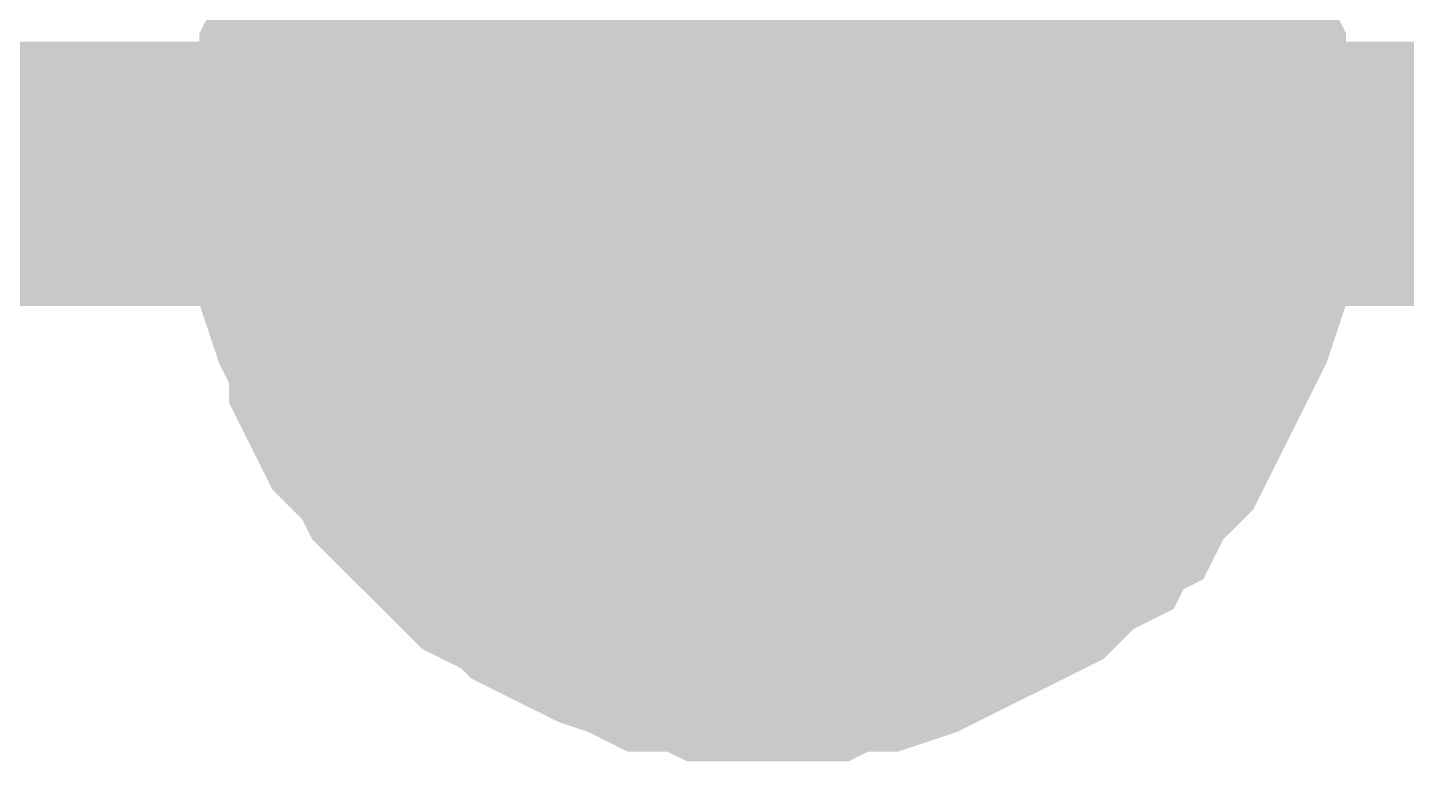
# Model space of a CAD drawing. Header units: inches. Extents: x 0 to 22.3, y 0 to 15.7.
# Drawn here: x 7.967 to 8.0285, y 3.874 to 3.9068 of the extents above; entities that cross this region are included whole.
import ezdxf

# ---------------------------------------------------------------- set-up
doc = ezdxf.new("R2010")
doc.units = ezdxf.units.IN
doc.header["$MEASUREMENT"] = 0
doc.layers.add('Sheet', color=255, linetype='Continuous')

msp = doc.modelspace()

# ---------------------------------------------------------------- linework, layer by layer
at = {"layer": 'Sheet'}
for points in [[(7.229995, 3.900248, 0.0118, 0.0118, 0), (8.000028, 3.900248, 0.0118, 0.0118, 0), (8.000028, 4.000141, 0.0118, 0.0118, 0)], [(9.000363, 4.000141, 0.0118, 0.0118, 0), (9.000363, 3.900248, 0.0118, 0.0118, 0), (8.000028, 3.900248, 0.0118, 0.0118, 0)], [(7.980136, 3.900248, 0.0118, 0.0118, 0), (7.980136, 3.901132, 0.0118, 0.0118, 0), (7.980136, 3.902458, 0.0118, 0.0118, 0), (7.980578, 3.903342, 0.0118, 0.0118, 0), (7.980578, 3.904226, 0.0118, 0.0118, 0), (7.980578, 3.90511, 0.0118, 0.0118, 0), (7.98102, 3.905994, 0.0118, 0.0118, 0), (7.981462, 3.90732, 0.0118, 0.0118, 0), (7.981904, 3.908204, 0.0118, 0.0118, 0), (7.981904, 3.909088, 0.0118, 0.0118, 0), (7.982346, 3.909972, 0.0118, 0.0118, 0), (7.982788, 3.910414, 0.0118, 0.0118, 0), (7.983672, 3.911298, 0.0118, 0.0118, 0), (7.984114, 3.912182, 0.0118, 0.0118, 0), (7.984556, 3.913066, 0.0118, 0.0118, 0)], [(7.980136, 3.900248, 0.0118, 0.0118, 0), (7.980136, 3.901132, 0.0118, 0.0118, 0), (7.980136, 3.902458, 0.0118, 0.0118, 0), (7.980578, 3.903342, 0.0118, 0.0118, 0), (7.980578, 3.904226, 0.0118, 0.0118, 0), (7.980578, 3.90511, 0.0118, 0.0118, 0), (7.98102, 3.905994, 0.0118, 0.0118, 0), (7.981462, 3.90732, 0.0118, 0.0118, 0), (7.981904, 3.908204, 0.0118, 0.0118, 0), (7.981904, 3.909088, 0.0118, 0.0118, 0), (7.982346, 3.909972, 0.0118, 0.0118, 0), (7.982788, 3.910414, 0.0118, 0.0118, 0), (7.983672, 3.911298, 0.0118, 0.0118, 0), (7.984114, 3.912182, 0.0118, 0.0118, 0), (7.984556, 3.913066, 0.0118, 0.0118, 0)], [(7.980136, 3.900248, 0.0118, 0.0118, 0), (7.980136, 3.901132, 0.0118, 0.0118, 0), (7.980136, 3.902458, 0.0118, 0.0118, 0), (7.980578, 3.903342, 0.0118, 0.0118, 0), (7.980578, 3.904226, 0.0118, 0.0118, 0), (7.980578, 3.90511, 0.0118, 0.0118, 0), (7.98102, 3.905994, 0.0118, 0.0118, 0), (7.981462, 3.90732, 0.0118, 0.0118, 0), (7.981904, 3.908204, 0.0118, 0.0118, 0), (7.981904, 3.909088, 0.0118, 0.0118, 0), (7.982346, 3.909972, 0.0118, 0.0118, 0), (7.982788, 3.910414, 0.0118, 0.0118, 0), (7.983672, 3.911298, 0.0118, 0.0118, 0), (7.984114, 3.912182, 0.0118, 0.0118, 0), (7.984556, 3.913066, 0.0118, 0.0118, 0)], [(7.980136, 3.900248, 0.0118, 0.0118, 0), (7.980136, 3.901132, 0.0118, 0.0118, 0), (7.980136, 3.902458, 0.0118, 0.0118, 0), (7.980578, 3.903342, 0.0118, 0.0118, 0), (7.980578, 3.904226, 0.0118, 0.0118, 0), (7.980578, 3.90511, 0.0118, 0.0118, 0), (7.98102, 3.905994, 0.0118, 0.0118, 0), (7.981462, 3.90732, 0.0118, 0.0118, 0), (7.981904, 3.908204, 0.0118, 0.0118, 0), (7.981904, 3.909088, 0.0118, 0.0118, 0), (7.982346, 3.909972, 0.0118, 0.0118, 0), (7.982788, 3.910414, 0.0118, 0.0118, 0), (7.983672, 3.911298, 0.0118, 0.0118, 0), (7.984114, 3.912182, 0.0118, 0.0118, 0), (7.984556, 3.913066, 0.0118, 0.0118, 0)], [(8.015499, 3.913066, 0.0118, 0.0118, 0), (8.016383, 3.912182, 0.0118, 0.0118, 0), (8.016825, 3.911298, 0.0118, 0.0118, 0), (8.017267, 3.910414, 0.0118, 0.0118, 0), (8.017709, 3.909972, 0.0118, 0.0118, 0), (8.018151, 3.909088, 0.0118, 0.0118, 0), (8.018593, 3.908204, 0.0118, 0.0118, 0), (8.019035, 3.90732, 0.0118, 0.0118, 0), (8.019477, 3.905994, 0.0118, 0.0118, 0), (8.01992, 3.90511, 0.0118, 0.0118, 0), (8.01992, 3.904226, 0.0118, 0.0118, 0), (8.01992, 3.903342, 0.0118, 0.0118, 0), (8.020362, 3.902458, 0.0118, 0.0118, 0), (8.020362, 3.901132, 0.0118, 0.0118, 0), (8.020362, 3.900248, 0.0118, 0.0118, 0)], [(8.015499, 3.913066, 0.0118, 0.0118, 0), (8.016383, 3.912182, 0.0118, 0.0118, 0), (8.016825, 3.911298, 0.0118, 0.0118, 0), (8.017267, 3.910414, 0.0118, 0.0118, 0), (8.017709, 3.909972, 0.0118, 0.0118, 0), (8.018151, 3.909088, 0.0118, 0.0118, 0), (8.018593, 3.908204, 0.0118, 0.0118, 0), (8.019035, 3.90732, 0.0118, 0.0118, 0), (8.019477, 3.905994, 0.0118, 0.0118, 0), (8.01992, 3.90511, 0.0118, 0.0118, 0), (8.01992, 3.904226, 0.0118, 0.0118, 0), (8.01992, 3.903342, 0.0118, 0.0118, 0), (8.020362, 3.902458, 0.0118, 0.0118, 0), (8.020362, 3.901132, 0.0118, 0.0118, 0), (8.020362, 3.900248, 0.0118, 0.0118, 0)], [(8.015499, 3.913066, 0.0118, 0.0118, 0), (8.016383, 3.912182, 0.0118, 0.0118, 0), (8.016825, 3.911298, 0.0118, 0.0118, 0), (8.017267, 3.910414, 0.0118, 0.0118, 0), (8.017709, 3.909972, 0.0118, 0.0118, 0), (8.018151, 3.909088, 0.0118, 0.0118, 0), (8.018593, 3.908204, 0.0118, 0.0118, 0), (8.019035, 3.90732, 0.0118, 0.0118, 0), (8.019477, 3.905994, 0.0118, 0.0118, 0), (8.01992, 3.90511, 0.0118, 0.0118, 0), (8.01992, 3.904226, 0.0118, 0.0118, 0), (8.01992, 3.903342, 0.0118, 0.0118, 0), (8.020362, 3.902458, 0.0118, 0.0118, 0), (8.020362, 3.901132, 0.0118, 0.0118, 0), (8.020362, 3.900248, 0.0118, 0.0118, 0)], [(8.015499, 3.913066, 0.0118, 0.0118, 0), (8.016383, 3.912182, 0.0118, 0.0118, 0), (8.016825, 3.911298, 0.0118, 0.0118, 0), (8.017267, 3.910414, 0.0118, 0.0118, 0), (8.017709, 3.909972, 0.0118, 0.0118, 0), (8.018151, 3.909088, 0.0118, 0.0118, 0), (8.018593, 3.908204, 0.0118, 0.0118, 0), (8.019035, 3.90732, 0.0118, 0.0118, 0), (8.019477, 3.905994, 0.0118, 0.0118, 0), (8.01992, 3.90511, 0.0118, 0.0118, 0), (8.01992, 3.904226, 0.0118, 0.0118, 0), (8.01992, 3.903342, 0.0118, 0.0118, 0), (8.020362, 3.902458, 0.0118, 0.0118, 0), (8.020362, 3.901132, 0.0118, 0.0118, 0), (8.020362, 3.900248, 0.0118, 0.0118, 0)], [(7.980136, 3.900248, 0.0039, 0.0039, 0), (7.980136, 3.901132, 0.0039, 0.0039, 0), (7.980136, 3.902458, 0.0039, 0.0039, 0), (7.980578, 3.903342, 0.0039, 0.0039, 0), (7.980578, 3.904226, 0.0039, 0.0039, 0), (7.980578, 3.90511, 0.0039, 0.0039, 0), (7.98102, 3.905994, 0.0039, 0.0039, 0), (7.981462, 3.90732, 0.0039, 0.0039, 0), (7.981904, 3.908204, 0.0039, 0.0039, 0), (7.981904, 3.909088, 0.0039, 0.0039, 0)], [(7.980136, 3.900248, 0.0039, 0.0039, 0), (7.980136, 3.901132, 0.0039, 0.0039, 0), (7.980136, 3.902458, 0.0039, 0.0039, 0), (7.980578, 3.903342, 0.0039, 0.0039, 0), (7.980578, 3.904226, 0.0039, 0.0039, 0), (7.980578, 3.90511, 0.0039, 0.0039, 0), (7.98102, 3.905994, 0.0039, 0.0039, 0), (7.981462, 3.90732, 0.0039, 0.0039, 0), (7.981904, 3.908204, 0.0039, 0.0039, 0), (7.981904, 3.909088, 0.0039, 0.0039, 0)], [(7.980136, 3.900248, 0.0039, 0.0039, 0), (7.980136, 3.901132, 0.0039, 0.0039, 0), (7.980136, 3.902458, 0.0039, 0.0039, 0), (7.980578, 3.903342, 0.0039, 0.0039, 0), (7.980578, 3.904226, 0.0039, 0.0039, 0), (7.980578, 3.90511, 0.0039, 0.0039, 0), (7.98102, 3.905994, 0.0039, 0.0039, 0), (7.981462, 3.90732, 0.0039, 0.0039, 0), (7.981904, 3.908204, 0.0039, 0.0039, 0), (7.981904, 3.909088, 0.0039, 0.0039, 0)], [(7.980136, 3.900248, 0.0039, 0.0039, 0), (7.980136, 3.901132, 0.0039, 0.0039, 0), (7.980136, 3.902458, 0.0039, 0.0039, 0), (7.980578, 3.903342, 0.0039, 0.0039, 0), (7.980578, 3.904226, 0.0039, 0.0039, 0), (7.980578, 3.90511, 0.0039, 0.0039, 0), (7.98102, 3.905994, 0.0039, 0.0039, 0), (7.981462, 3.90732, 0.0039, 0.0039, 0), (7.981904, 3.908204, 0.0039, 0.0039, 0), (7.981904, 3.909088, 0.0039, 0.0039, 0)], [(8.018151, 3.909088, 0.0039, 0.0039, 0), (8.018593, 3.908204, 0.0039, 0.0039, 0), (8.019035, 3.90732, 0.0039, 0.0039, 0), (8.019477, 3.905994, 0.0039, 0.0039, 0), (8.01992, 3.90511, 0.0039, 0.0039, 0), (8.01992, 3.904226, 0.0039, 0.0039, 0), (8.01992, 3.903342, 0.0039, 0.0039, 0), (8.020362, 3.902458, 0.0039, 0.0039, 0), (8.020362, 3.901132, 0.0039, 0.0039, 0), (8.020362, 3.900248, 0.0039, 0.0039, 0)], [(8.018151, 3.909088, 0.0039, 0.0039, 0), (8.018593, 3.908204, 0.0039, 0.0039, 0), (8.019035, 3.90732, 0.0039, 0.0039, 0), (8.019477, 3.905994, 0.0039, 0.0039, 0), (8.01992, 3.90511, 0.0039, 0.0039, 0), (8.01992, 3.904226, 0.0039, 0.0039, 0), (8.01992, 3.903342, 0.0039, 0.0039, 0), (8.020362, 3.902458, 0.0039, 0.0039, 0), (8.020362, 3.901132, 0.0039, 0.0039, 0), (8.020362, 3.900248, 0.0039, 0.0039, 0)], [(8.018151, 3.909088, 0.0039, 0.0039, 0), (8.018593, 3.908204, 0.0039, 0.0039, 0), (8.019035, 3.90732, 0.0039, 0.0039, 0), (8.019477, 3.905994, 0.0039, 0.0039, 0), (8.01992, 3.90511, 0.0039, 0.0039, 0), (8.01992, 3.904226, 0.0039, 0.0039, 0), (8.01992, 3.903342, 0.0039, 0.0039, 0), (8.020362, 3.902458, 0.0039, 0.0039, 0), (8.020362, 3.901132, 0.0039, 0.0039, 0), (8.020362, 3.900248, 0.0039, 0.0039, 0)], [(8.018151, 3.909088, 0.0039, 0.0039, 0), (8.018593, 3.908204, 0.0039, 0.0039, 0), (8.019035, 3.90732, 0.0039, 0.0039, 0), (8.019477, 3.905994, 0.0039, 0.0039, 0), (8.01992, 3.90511, 0.0039, 0.0039, 0), (8.01992, 3.904226, 0.0039, 0.0039, 0), (8.01992, 3.903342, 0.0039, 0.0039, 0), (8.020362, 3.902458, 0.0039, 0.0039, 0), (8.020362, 3.901132, 0.0039, 0.0039, 0), (8.020362, 3.900248, 0.0039, 0.0039, 0)], [(8.000028, 3.879916, 0.0118, 0.0118, 0), (7.999144, 3.879916, 0.0118, 0.0118, 0), (7.997818, 3.879916, 0.0118, 0.0118, 0), (7.996933, 3.880358, 0.0118, 0.0118, 0), (7.996049, 3.880358, 0.0118, 0.0118, 0), (7.995165, 3.880358, 0.0118, 0.0118, 0), (7.994281, 3.8808, 0.0118, 0.0118, 0), (7.992955, 3.881242, 0.0118, 0.0118, 0), (7.992071, 3.881684, 0.0118, 0.0118, 0), (7.991187, 3.882126, 0.0118, 0.0118, 0), (7.990303, 3.882568, 0.0118, 0.0118, 0), (7.989861, 3.88301, 0.0118, 0.0118, 0), (7.988977, 3.883452, 0.0118, 0.0118, 0), (7.988093, 3.883894, 0.0118, 0.0118, 0), (7.987209, 3.884778, 0.0118, 0.0118, 0), (7.986767, 3.88522, 0.0118, 0.0118, 0), (7.985882, 3.886104, 0.0118, 0.0118, 0), (7.98544, 3.886546, 0.0118, 0.0118, 0), (7.984556, 3.88743, 0.0118, 0.0118, 0), (7.984114, 3.888314, 0.0118, 0.0118, 0), (7.983672, 3.888756, 0.0118, 0.0118, 0), (7.982788, 3.88964, 0.0118, 0.0118, 0), (7.982346, 3.890524, 0.0118, 0.0118, 0), (7.981904, 3.891408, 0.0118, 0.0118, 0), (7.981904, 3.892292, 0.0118, 0.0118, 0), (7.981462, 3.893176, 0.0118, 0.0118, 0), (7.98102, 3.89406, 0.0118, 0.0118, 0), (7.980578, 3.895386, 0.0118, 0.0118, 0), (7.980578, 3.89627, 0.0118, 0.0118, 0), (7.980578, 3.897154, 0.0118, 0.0118, 0), (7.980136, 3.898038, 0.0118, 0.0118, 0), (7.980136, 3.899364, 0.0118, 0.0118, 0), (7.980136, 3.900248, 0.0118, 0.0118, 0)], [(7.980136, 3.900248, 0.0118, 0.0118, 0), (7.980136, 3.900248, 0.0118, 0.0118, 0)], [(8.000028, 3.879916, 0.0118, 0.0118, 0), (7.999144, 3.879916, 0.0118, 0.0118, 0), (7.997818, 3.879916, 0.0118, 0.0118, 0), (7.996933, 3.880358, 0.0118, 0.0118, 0), (7.996049, 3.880358, 0.0118, 0.0118, 0), (7.995165, 3.880358, 0.0118, 0.0118, 0), (7.994281, 3.8808, 0.0118, 0.0118, 0), (7.992955, 3.881242, 0.0118, 0.0118, 0), (7.992071, 3.881684, 0.0118, 0.0118, 0), (7.991187, 3.882126, 0.0118, 0.0118, 0), (7.990303, 3.882568, 0.0118, 0.0118, 0), (7.989861, 3.88301, 0.0118, 0.0118, 0), (7.988977, 3.883452, 0.0118, 0.0118, 0), (7.988093, 3.883894, 0.0118, 0.0118, 0), (7.987209, 3.884778, 0.0118, 0.0118, 0), (7.986767, 3.88522, 0.0118, 0.0118, 0), (7.985882, 3.886104, 0.0118, 0.0118, 0), (7.98544, 3.886546, 0.0118, 0.0118, 0), (7.984556, 3.88743, 0.0118, 0.0118, 0), (7.984114, 3.888314, 0.0118, 0.0118, 0), (7.983672, 3.888756, 0.0118, 0.0118, 0), (7.982788, 3.88964, 0.0118, 0.0118, 0), (7.982346, 3.890524, 0.0118, 0.0118, 0), (7.981904, 3.891408, 0.0118, 0.0118, 0), (7.981904, 3.892292, 0.0118, 0.0118, 0), (7.981462, 3.893176, 0.0118, 0.0118, 0), (7.98102, 3.89406, 0.0118, 0.0118, 0), (7.980578, 3.895386, 0.0118, 0.0118, 0), (7.980578, 3.89627, 0.0118, 0.0118, 0), (7.980578, 3.897154, 0.0118, 0.0118, 0), (7.980136, 3.898038, 0.0118, 0.0118, 0), (7.980136, 3.899364, 0.0118, 0.0118, 0), (7.980136, 3.900248, 0.0118, 0.0118, 0)], [(7.980136, 3.900248, 0.0118, 0.0118, 0), (7.980136, 3.900248, 0.0118, 0.0118, 0)], [(8.000028, 3.879916, 0.0118, 0.0118, 0), (7.999144, 3.879916, 0.0118, 0.0118, 0), (7.997818, 3.879916, 0.0118, 0.0118, 0), (7.996933, 3.880358, 0.0118, 0.0118, 0), (7.996049, 3.880358, 0.0118, 0.0118, 0), (7.995165, 3.880358, 0.0118, 0.0118, 0), (7.994281, 3.8808, 0.0118, 0.0118, 0), (7.992955, 3.881242, 0.0118, 0.0118, 0), (7.992071, 3.881684, 0.0118, 0.0118, 0), (7.991187, 3.882126, 0.0118, 0.0118, 0), (7.990303, 3.882568, 0.0118, 0.0118, 0), (7.989861, 3.88301, 0.0118, 0.0118, 0), (7.988977, 3.883452, 0.0118, 0.0118, 0), (7.988093, 3.883894, 0.0118, 0.0118, 0), (7.987209, 3.884778, 0.0118, 0.0118, 0), (7.986767, 3.88522, 0.0118, 0.0118, 0), (7.985882, 3.886104, 0.0118, 0.0118, 0), (7.98544, 3.886546, 0.0118, 0.0118, 0), (7.984556, 3.88743, 0.0118, 0.0118, 0), (7.984114, 3.888314, 0.0118, 0.0118, 0), (7.983672, 3.888756, 0.0118, 0.0118, 0), (7.982788, 3.88964, 0.0118, 0.0118, 0), (7.982346, 3.890524, 0.0118, 0.0118, 0), (7.981904, 3.891408, 0.0118, 0.0118, 0), (7.981904, 3.892292, 0.0118, 0.0118, 0), (7.981462, 3.893176, 0.0118, 0.0118, 0), (7.98102, 3.89406, 0.0118, 0.0118, 0), (7.980578, 3.895386, 0.0118, 0.0118, 0), (7.980578, 3.89627, 0.0118, 0.0118, 0), (7.980578, 3.897154, 0.0118, 0.0118, 0), (7.980136, 3.898038, 0.0118, 0.0118, 0), (7.980136, 3.899364, 0.0118, 0.0118, 0), (7.980136, 3.900248, 0.0118, 0.0118, 0)], [(7.980136, 3.900248, 0.0118, 0.0118, 0), (7.980136, 3.900248, 0.0118, 0.0118, 0)], [(8.000028, 3.879916, 0.0118, 0.0118, 0), (7.999144, 3.879916, 0.0118, 0.0118, 0), (7.997818, 3.879916, 0.0118, 0.0118, 0), (7.996933, 3.880358, 0.0118, 0.0118, 0), (7.996049, 3.880358, 0.0118, 0.0118, 0), (7.995165, 3.880358, 0.0118, 0.0118, 0), (7.994281, 3.8808, 0.0118, 0.0118, 0), (7.992955, 3.881242, 0.0118, 0.0118, 0), (7.992071, 3.881684, 0.0118, 0.0118, 0), (7.991187, 3.882126, 0.0118, 0.0118, 0), (7.990303, 3.882568, 0.0118, 0.0118, 0), (7.989861, 3.88301, 0.0118, 0.0118, 0), (7.988977, 3.883452, 0.0118, 0.0118, 0), (7.988093, 3.883894, 0.0118, 0.0118, 0), (7.987209, 3.884778, 0.0118, 0.0118, 0), (7.986767, 3.88522, 0.0118, 0.0118, 0), (7.985882, 3.886104, 0.0118, 0.0118, 0), (7.98544, 3.886546, 0.0118, 0.0118, 0), (7.984556, 3.88743, 0.0118, 0.0118, 0), (7.984114, 3.888314, 0.0118, 0.0118, 0), (7.983672, 3.888756, 0.0118, 0.0118, 0), (7.982788, 3.88964, 0.0118, 0.0118, 0), (7.982346, 3.890524, 0.0118, 0.0118, 0), (7.981904, 3.891408, 0.0118, 0.0118, 0), (7.981904, 3.892292, 0.0118, 0.0118, 0), (7.981462, 3.893176, 0.0118, 0.0118, 0), (7.98102, 3.89406, 0.0118, 0.0118, 0), (7.980578, 3.895386, 0.0118, 0.0118, 0), (7.980578, 3.89627, 0.0118, 0.0118, 0), (7.980578, 3.897154, 0.0118, 0.0118, 0), (7.980136, 3.898038, 0.0118, 0.0118, 0), (7.980136, 3.899364, 0.0118, 0.0118, 0), (7.980136, 3.900248, 0.0118, 0.0118, 0)], [(7.980136, 3.900248, 0.0118, 0.0118, 0), (7.980136, 3.900248, 0.0118, 0.0118, 0)], [(8.020362, 3.900248, 0.0118, 0.0118, 0), (8.020362, 3.899364, 0.0118, 0.0118, 0), (8.020362, 3.898038, 0.0118, 0.0118, 0), (8.01992, 3.897154, 0.0118, 0.0118, 0), (8.01992, 3.89627, 0.0118, 0.0118, 0), (8.01992, 3.895386, 0.0118, 0.0118, 0), (8.019477, 3.89406, 0.0118, 0.0118, 0), (8.019035, 3.893176, 0.0118, 0.0118, 0), (8.018593, 3.892292, 0.0118, 0.0118, 0), (8.018151, 3.891408, 0.0118, 0.0118, 0), (8.017709, 3.890524, 0.0118, 0.0118, 0), (8.017267, 3.88964, 0.0118, 0.0118, 0), (8.016825, 3.888756, 0.0118, 0.0118, 0), (8.016383, 3.888314, 0.0118, 0.0118, 0), (8.015499, 3.88743, 0.0118, 0.0118, 0), (8.015057, 3.886546, 0.0118, 0.0118, 0), (8.014173, 3.886104, 0.0118, 0.0118, 0), (8.013731, 3.88522, 0.0118, 0.0118, 0), (8.012847, 3.884778, 0.0118, 0.0118, 0), (8.011963, 3.883894, 0.0118, 0.0118, 0), (8.011521, 3.883452, 0.0118, 0.0118, 0), (8.010637, 3.88301, 0.0118, 0.0118, 0), (8.009753, 3.882568, 0.0118, 0.0118, 0), (8.008869, 3.882126, 0.0118, 0.0118, 0), (8.007984, 3.881684, 0.0118, 0.0118, 0), (8.0071, 3.881242, 0.0118, 0.0118, 0), (8.006216, 3.8808, 0.0118, 0.0118, 0), (8.00489, 3.880358, 0.0118, 0.0118, 0), (8.004006, 3.880358, 0.0118, 0.0118, 0), (8.003122, 3.880358, 0.0118, 0.0118, 0), (8.002238, 3.879916, 0.0118, 0.0118, 0), (8.000912, 3.879916, 0.0118, 0.0118, 0), (8.000028, 3.879916, 0.0118, 0.0118, 0)], [(8.020362, 3.900248, 0.0118, 0.0118, 0), (8.020362, 3.899364, 0.0118, 0.0118, 0), (8.020362, 3.898038, 0.0118, 0.0118, 0), (8.01992, 3.897154, 0.0118, 0.0118, 0), (8.01992, 3.89627, 0.0118, 0.0118, 0), (8.01992, 3.895386, 0.0118, 0.0118, 0), (8.019477, 3.89406, 0.0118, 0.0118, 0), (8.019035, 3.893176, 0.0118, 0.0118, 0), (8.018593, 3.892292, 0.0118, 0.0118, 0), (8.018151, 3.891408, 0.0118, 0.0118, 0), (8.017709, 3.890524, 0.0118, 0.0118, 0), (8.017267, 3.88964, 0.0118, 0.0118, 0), (8.016825, 3.888756, 0.0118, 0.0118, 0), (8.016383, 3.888314, 0.0118, 0.0118, 0), (8.015499, 3.88743, 0.0118, 0.0118, 0), (8.015057, 3.886546, 0.0118, 0.0118, 0), (8.014173, 3.886104, 0.0118, 0.0118, 0), (8.013731, 3.88522, 0.0118, 0.0118, 0), (8.012847, 3.884778, 0.0118, 0.0118, 0), (8.011963, 3.883894, 0.0118, 0.0118, 0), (8.011521, 3.883452, 0.0118, 0.0118, 0), (8.010637, 3.88301, 0.0118, 0.0118, 0), (8.009753, 3.882568, 0.0118, 0.0118, 0), (8.008869, 3.882126, 0.0118, 0.0118, 0), (8.007984, 3.881684, 0.0118, 0.0118, 0), (8.0071, 3.881242, 0.0118, 0.0118, 0), (8.006216, 3.8808, 0.0118, 0.0118, 0), (8.00489, 3.880358, 0.0118, 0.0118, 0), (8.004006, 3.880358, 0.0118, 0.0118, 0), (8.003122, 3.880358, 0.0118, 0.0118, 0), (8.002238, 3.879916, 0.0118, 0.0118, 0), (8.000912, 3.879916, 0.0118, 0.0118, 0), (8.000028, 3.879916, 0.0118, 0.0118, 0)], [(8.020362, 3.900248, 0.0118, 0.0118, 0), (8.020362, 3.899364, 0.0118, 0.0118, 0), (8.020362, 3.898038, 0.0118, 0.0118, 0), (8.01992, 3.897154, 0.0118, 0.0118, 0), (8.01992, 3.89627, 0.0118, 0.0118, 0), (8.01992, 3.895386, 0.0118, 0.0118, 0), (8.019477, 3.89406, 0.0118, 0.0118, 0), (8.019035, 3.893176, 0.0118, 0.0118, 0), (8.018593, 3.892292, 0.0118, 0.0118, 0), (8.018151, 3.891408, 0.0118, 0.0118, 0), (8.017709, 3.890524, 0.0118, 0.0118, 0), (8.017267, 3.88964, 0.0118, 0.0118, 0), (8.016825, 3.888756, 0.0118, 0.0118, 0), (8.016383, 3.888314, 0.0118, 0.0118, 0), (8.015499, 3.88743, 0.0118, 0.0118, 0), (8.015057, 3.886546, 0.0118, 0.0118, 0), (8.014173, 3.886104, 0.0118, 0.0118, 0), (8.013731, 3.88522, 0.0118, 0.0118, 0), (8.012847, 3.884778, 0.0118, 0.0118, 0), (8.011963, 3.883894, 0.0118, 0.0118, 0), (8.011521, 3.883452, 0.0118, 0.0118, 0), (8.010637, 3.88301, 0.0118, 0.0118, 0), (8.009753, 3.882568, 0.0118, 0.0118, 0), (8.008869, 3.882126, 0.0118, 0.0118, 0), (8.007984, 3.881684, 0.0118, 0.0118, 0), (8.0071, 3.881242, 0.0118, 0.0118, 0), (8.006216, 3.8808, 0.0118, 0.0118, 0), (8.00489, 3.880358, 0.0118, 0.0118, 0), (8.004006, 3.880358, 0.0118, 0.0118, 0), (8.003122, 3.880358, 0.0118, 0.0118, 0), (8.002238, 3.879916, 0.0118, 0.0118, 0), (8.000912, 3.879916, 0.0118, 0.0118, 0), (8.000028, 3.879916, 0.0118, 0.0118, 0)], [(8.020362, 3.900248, 0.0118, 0.0118, 0), (8.020362, 3.899364, 0.0118, 0.0118, 0), (8.020362, 3.898038, 0.0118, 0.0118, 0), (8.01992, 3.897154, 0.0118, 0.0118, 0), (8.01992, 3.89627, 0.0118, 0.0118, 0), (8.01992, 3.895386, 0.0118, 0.0118, 0), (8.019477, 3.89406, 0.0118, 0.0118, 0), (8.019035, 3.893176, 0.0118, 0.0118, 0), (8.018593, 3.892292, 0.0118, 0.0118, 0), (8.018151, 3.891408, 0.0118, 0.0118, 0), (8.017709, 3.890524, 0.0118, 0.0118, 0), (8.017267, 3.88964, 0.0118, 0.0118, 0), (8.016825, 3.888756, 0.0118, 0.0118, 0), (8.016383, 3.888314, 0.0118, 0.0118, 0), (8.015499, 3.88743, 0.0118, 0.0118, 0), (8.015057, 3.886546, 0.0118, 0.0118, 0), (8.014173, 3.886104, 0.0118, 0.0118, 0), (8.013731, 3.88522, 0.0118, 0.0118, 0), (8.012847, 3.884778, 0.0118, 0.0118, 0), (8.011963, 3.883894, 0.0118, 0.0118, 0), (8.011521, 3.883452, 0.0118, 0.0118, 0), (8.010637, 3.88301, 0.0118, 0.0118, 0), (8.009753, 3.882568, 0.0118, 0.0118, 0), (8.008869, 3.882126, 0.0118, 0.0118, 0), (8.007984, 3.881684, 0.0118, 0.0118, 0), (8.0071, 3.881242, 0.0118, 0.0118, 0), (8.006216, 3.8808, 0.0118, 0.0118, 0), (8.00489, 3.880358, 0.0118, 0.0118, 0), (8.004006, 3.880358, 0.0118, 0.0118, 0), (8.003122, 3.880358, 0.0118, 0.0118, 0), (8.002238, 3.879916, 0.0118, 0.0118, 0), (8.000912, 3.879916, 0.0118, 0.0118, 0), (8.000028, 3.879916, 0.0118, 0.0118, 0)], [(8.020362, 3.900248, 0.0118, 0.0118, 0), (8.020362, 3.900248, 0.0118, 0.0118, 0), (8.020362, 3.900248, 0.0118, 0.0118, 0), (8.020362, 3.900248, 0.0118, 0.0118, 0), (8.020362, 3.900248, 0.0118, 0.0118, 0), (8.020362, 3.900248, 0.0118, 0.0118, 0), (8.020362, 3.900248, 0.0118, 0.0118, 0), (8.020362, 3.900248, 0.0118, 0.0118, 0), (8.020362, 3.900248, 0.0118, 0.0118, 0), (8.020362, 3.900248, 0.0118, 0.0118, 0), (8.020362, 3.900248, 0.0118, 0.0118, 0), (8.020362, 3.900248, 0.0118, 0.0118, 0), (8.020362, 3.900248, 0.0118, 0.0118, 0), (8.020362, 3.900248, 0.0118, 0.0118, 0), (8.020362, 3.900248, 0.0118, 0.0118, 0), (8.020362, 3.900248, 0.0118, 0.0118, 0), (8.020362, 3.900248, 0.0118, 0.0118, 0), (8.020362, 3.900248, 0.0118, 0.0118, 0), (8.020362, 3.900248, 0.0118, 0.0118, 0), (8.020362, 3.900248, 0.0118, 0.0118, 0), (8.020362, 3.900248, 0.0118, 0.0118, 0), (8.020362, 3.900248, 0.0118, 0.0118, 0), (8.020362, 3.900248, 0.0118, 0.0118, 0), (8.020362, 3.900248, 0.0118, 0.0118, 0), (8.020362, 3.900248, 0.0118, 0.0118, 0), (8.020362, 3.900248, 0.0118, 0.0118, 0), (8.020362, 3.900248, 0.0118, 0.0118, 0), (8.020362, 3.900248, 0.0118, 0.0118, 0), (8.020362, 3.900248, 0.0118, 0.0118, 0), (8.020362, 3.900248, 0.0118, 0.0118, 0), (8.020362, 3.900248, 0.0118, 0.0118, 0), (8.020362, 3.900248, 0.0118, 0.0118, 0), (8.020362, 3.900248, 0.0118, 0.0118, 0)], [(8.020362, 3.900248, 0.0118, 0.0118, 0), (8.020362, 3.900248, 0.0118, 0.0118, 0)], [(8.020362, 3.900248, 0.0118, 0.0118, 0), (8.020362, 3.900248, 0.0118, 0.0118, 0), (8.020362, 3.900248, 0.0118, 0.0118, 0), (8.020362, 3.900248, 0.0118, 0.0118, 0), (8.020362, 3.900248, 0.0118, 0.0118, 0), (8.020362, 3.900248, 0.0118, 0.0118, 0), (8.020362, 3.900248, 0.0118, 0.0118, 0), (8.020362, 3.900248, 0.0118, 0.0118, 0), (8.020362, 3.900248, 0.0118, 0.0118, 0), (8.020362, 3.900248, 0.0118, 0.0118, 0), (8.020362, 3.900248, 0.0118, 0.0118, 0), (8.020362, 3.900248, 0.0118, 0.0118, 0), (8.020362, 3.900248, 0.0118, 0.0118, 0), (8.020362, 3.900248, 0.0118, 0.0118, 0), (8.020362, 3.900248, 0.0118, 0.0118, 0), (8.020362, 3.900248, 0.0118, 0.0118, 0), (8.020362, 3.900248, 0.0118, 0.0118, 0), (8.020362, 3.900248, 0.0118, 0.0118, 0), (8.020362, 3.900248, 0.0118, 0.0118, 0), (8.020362, 3.900248, 0.0118, 0.0118, 0), (8.020362, 3.900248, 0.0118, 0.0118, 0), (8.020362, 3.900248, 0.0118, 0.0118, 0), (8.020362, 3.900248, 0.0118, 0.0118, 0), (8.020362, 3.900248, 0.0118, 0.0118, 0), (8.020362, 3.900248, 0.0118, 0.0118, 0), (8.020362, 3.900248, 0.0118, 0.0118, 0), (8.020362, 3.900248, 0.0118, 0.0118, 0), (8.020362, 3.900248, 0.0118, 0.0118, 0), (8.020362, 3.900248, 0.0118, 0.0118, 0), (8.020362, 3.900248, 0.0118, 0.0118, 0), (8.020362, 3.900248, 0.0118, 0.0118, 0), (8.020362, 3.900248, 0.0118, 0.0118, 0), (8.020362, 3.900248, 0.0118, 0.0118, 0)], [(8.020362, 3.900248, 0.0118, 0.0118, 0), (8.020362, 3.900248, 0.0118, 0.0118, 0)], [(8.020362, 3.900248, 0.0118, 0.0118, 0), (8.020362, 3.900248, 0.0118, 0.0118, 0), (8.020362, 3.900248, 0.0118, 0.0118, 0), (8.020362, 3.900248, 0.0118, 0.0118, 0), (8.020362, 3.900248, 0.0118, 0.0118, 0), (8.020362, 3.900248, 0.0118, 0.0118, 0), (8.020362, 3.900248, 0.0118, 0.0118, 0), (8.020362, 3.900248, 0.0118, 0.0118, 0), (8.020362, 3.900248, 0.0118, 0.0118, 0), (8.020362, 3.900248, 0.0118, 0.0118, 0), (8.020362, 3.900248, 0.0118, 0.0118, 0), (8.020362, 3.900248, 0.0118, 0.0118, 0), (8.020362, 3.900248, 0.0118, 0.0118, 0), (8.020362, 3.900248, 0.0118, 0.0118, 0), (8.020362, 3.900248, 0.0118, 0.0118, 0), (8.020362, 3.900248, 0.0118, 0.0118, 0), (8.020362, 3.900248, 0.0118, 0.0118, 0), (8.020362, 3.900248, 0.0118, 0.0118, 0), (8.020362, 3.900248, 0.0118, 0.0118, 0), (8.020362, 3.900248, 0.0118, 0.0118, 0), (8.020362, 3.900248, 0.0118, 0.0118, 0), (8.020362, 3.900248, 0.0118, 0.0118, 0), (8.020362, 3.900248, 0.0118, 0.0118, 0), (8.020362, 3.900248, 0.0118, 0.0118, 0), (8.020362, 3.900248, 0.0118, 0.0118, 0), (8.020362, 3.900248, 0.0118, 0.0118, 0), (8.020362, 3.900248, 0.0118, 0.0118, 0), (8.020362, 3.900248, 0.0118, 0.0118, 0), (8.020362, 3.900248, 0.0118, 0.0118, 0), (8.020362, 3.900248, 0.0118, 0.0118, 0), (8.020362, 3.900248, 0.0118, 0.0118, 0), (8.020362, 3.900248, 0.0118, 0.0118, 0), (8.020362, 3.900248, 0.0118, 0.0118, 0)], [(8.020362, 3.900248, 0.0118, 0.0118, 0), (8.020362, 3.900248, 0.0118, 0.0118, 0)], [(8.020362, 3.900248, 0.0118, 0.0118, 0), (8.020362, 3.900248, 0.0118, 0.0118, 0), (8.020362, 3.900248, 0.0118, 0.0118, 0), (8.020362, 3.900248, 0.0118, 0.0118, 0), (8.020362, 3.900248, 0.0118, 0.0118, 0), (8.020362, 3.900248, 0.0118, 0.0118, 0), (8.020362, 3.900248, 0.0118, 0.0118, 0), (8.020362, 3.900248, 0.0118, 0.0118, 0), (8.020362, 3.900248, 0.0118, 0.0118, 0), (8.020362, 3.900248, 0.0118, 0.0118, 0), (8.020362, 3.900248, 0.0118, 0.0118, 0), (8.020362, 3.900248, 0.0118, 0.0118, 0), (8.020362, 3.900248, 0.0118, 0.0118, 0), (8.020362, 3.900248, 0.0118, 0.0118, 0), (8.020362, 3.900248, 0.0118, 0.0118, 0), (8.020362, 3.900248, 0.0118, 0.0118, 0), (8.020362, 3.900248, 0.0118, 0.0118, 0), (8.020362, 3.900248, 0.0118, 0.0118, 0), (8.020362, 3.900248, 0.0118, 0.0118, 0), (8.020362, 3.900248, 0.0118, 0.0118, 0), (8.020362, 3.900248, 0.0118, 0.0118, 0), (8.020362, 3.900248, 0.0118, 0.0118, 0), (8.020362, 3.900248, 0.0118, 0.0118, 0), (8.020362, 3.900248, 0.0118, 0.0118, 0), (8.020362, 3.900248, 0.0118, 0.0118, 0), (8.020362, 3.900248, 0.0118, 0.0118, 0), (8.020362, 3.900248, 0.0118, 0.0118, 0), (8.020362, 3.900248, 0.0118, 0.0118, 0), (8.020362, 3.900248, 0.0118, 0.0118, 0), (8.020362, 3.900248, 0.0118, 0.0118, 0), (8.020362, 3.900248, 0.0118, 0.0118, 0), (8.020362, 3.900248, 0.0118, 0.0118, 0), (8.020362, 3.900248, 0.0118, 0.0118, 0)], [(8.020362, 3.900248, 0.0118, 0.0118, 0), (8.020362, 3.900248, 0.0118, 0.0118, 0)], [(8.000028, 3.879916, 0.0039, 0.0039, 0), (7.999144, 3.879916, 0.0039, 0.0039, 0), (7.997818, 3.879916, 0.0039, 0.0039, 0), (7.996933, 3.880358, 0.0039, 0.0039, 0), (7.996049, 3.880358, 0.0039, 0.0039, 0), (7.995165, 3.880358, 0.0039, 0.0039, 0), (7.994281, 3.8808, 0.0039, 0.0039, 0), (7.992955, 3.881242, 0.0039, 0.0039, 0), (7.992071, 3.881684, 0.0039, 0.0039, 0), (7.991187, 3.882126, 0.0039, 0.0039, 0), (7.990303, 3.882568, 0.0039, 0.0039, 0), (7.989861, 3.88301, 0.0039, 0.0039, 0), (7.988977, 3.883452, 0.0039, 0.0039, 0), (7.988093, 3.883894, 0.0039, 0.0039, 0), (7.987209, 3.884778, 0.0039, 0.0039, 0), (7.986767, 3.88522, 0.0039, 0.0039, 0), (7.985882, 3.886104, 0.0039, 0.0039, 0), (7.98544, 3.886546, 0.0039, 0.0039, 0), (7.984556, 3.88743, 0.0039, 0.0039, 0), (7.984114, 3.888314, 0.0039, 0.0039, 0), (7.983672, 3.888756, 0.0039, 0.0039, 0), (7.982788, 3.88964, 0.0039, 0.0039, 0), (7.982346, 3.890524, 0.0039, 0.0039, 0), (7.981904, 3.891408, 0.0039, 0.0039, 0), (7.981904, 3.892292, 0.0039, 0.0039, 0), (7.981462, 3.893176, 0.0039, 0.0039, 0), (7.98102, 3.89406, 0.0039, 0.0039, 0), (7.980578, 3.895386, 0.0039, 0.0039, 0), (7.980578, 3.89627, 0.0039, 0.0039, 0), (7.980578, 3.897154, 0.0039, 0.0039, 0), (7.980136, 3.898038, 0.0039, 0.0039, 0), (7.980136, 3.899364, 0.0039, 0.0039, 0), (7.980136, 3.900248, 0.0039, 0.0039, 0)], [(7.980136, 3.900248, 0.0039, 0.0039, 0), (7.980136, 3.900248, 0.0039, 0.0039, 0)], [(8.000028, 3.879916, 0.0039, 0.0039, 0), (7.999144, 3.879916, 0.0039, 0.0039, 0), (7.997818, 3.879916, 0.0039, 0.0039, 0), (7.996933, 3.880358, 0.0039, 0.0039, 0), (7.996049, 3.880358, 0.0039, 0.0039, 0), (7.995165, 3.880358, 0.0039, 0.0039, 0), (7.994281, 3.8808, 0.0039, 0.0039, 0), (7.992955, 3.881242, 0.0039, 0.0039, 0), (7.992071, 3.881684, 0.0039, 0.0039, 0), (7.991187, 3.882126, 0.0039, 0.0039, 0), (7.990303, 3.882568, 0.0039, 0.0039, 0), (7.989861, 3.88301, 0.0039, 0.0039, 0), (7.988977, 3.883452, 0.0039, 0.0039, 0), (7.988093, 3.883894, 0.0039, 0.0039, 0), (7.987209, 3.884778, 0.0039, 0.0039, 0), (7.986767, 3.88522, 0.0039, 0.0039, 0), (7.985882, 3.886104, 0.0039, 0.0039, 0), (7.98544, 3.886546, 0.0039, 0.0039, 0), (7.984556, 3.88743, 0.0039, 0.0039, 0), (7.984114, 3.888314, 0.0039, 0.0039, 0), (7.983672, 3.888756, 0.0039, 0.0039, 0), (7.982788, 3.88964, 0.0039, 0.0039, 0), (7.982346, 3.890524, 0.0039, 0.0039, 0), (7.981904, 3.891408, 0.0039, 0.0039, 0), (7.981904, 3.892292, 0.0039, 0.0039, 0), (7.981462, 3.893176, 0.0039, 0.0039, 0), (7.98102, 3.89406, 0.0039, 0.0039, 0), (7.980578, 3.895386, 0.0039, 0.0039, 0), (7.980578, 3.89627, 0.0039, 0.0039, 0), (7.980578, 3.897154, 0.0039, 0.0039, 0), (7.980136, 3.898038, 0.0039, 0.0039, 0), (7.980136, 3.899364, 0.0039, 0.0039, 0), (7.980136, 3.900248, 0.0039, 0.0039, 0)], [(7.980136, 3.900248, 0.0039, 0.0039, 0), (7.980136, 3.900248, 0.0039, 0.0039, 0)], [(8.000028, 3.879916, 0.0039, 0.0039, 0), (7.999144, 3.879916, 0.0039, 0.0039, 0), (7.997818, 3.879916, 0.0039, 0.0039, 0), (7.996933, 3.880358, 0.0039, 0.0039, 0), (7.996049, 3.880358, 0.0039, 0.0039, 0), (7.995165, 3.880358, 0.0039, 0.0039, 0), (7.994281, 3.8808, 0.0039, 0.0039, 0), (7.992955, 3.881242, 0.0039, 0.0039, 0), (7.992071, 3.881684, 0.0039, 0.0039, 0), (7.991187, 3.882126, 0.0039, 0.0039, 0), (7.990303, 3.882568, 0.0039, 0.0039, 0), (7.989861, 3.88301, 0.0039, 0.0039, 0), (7.988977, 3.883452, 0.0039, 0.0039, 0), (7.988093, 3.883894, 0.0039, 0.0039, 0), (7.987209, 3.884778, 0.0039, 0.0039, 0), (7.986767, 3.88522, 0.0039, 0.0039, 0), (7.985882, 3.886104, 0.0039, 0.0039, 0), (7.98544, 3.886546, 0.0039, 0.0039, 0), (7.984556, 3.88743, 0.0039, 0.0039, 0), (7.984114, 3.888314, 0.0039, 0.0039, 0), (7.983672, 3.888756, 0.0039, 0.0039, 0), (7.982788, 3.88964, 0.0039, 0.0039, 0), (7.982346, 3.890524, 0.0039, 0.0039, 0), (7.981904, 3.891408, 0.0039, 0.0039, 0), (7.981904, 3.892292, 0.0039, 0.0039, 0), (7.981462, 3.893176, 0.0039, 0.0039, 0), (7.98102, 3.89406, 0.0039, 0.0039, 0), (7.980578, 3.895386, 0.0039, 0.0039, 0), (7.980578, 3.89627, 0.0039, 0.0039, 0), (7.980578, 3.897154, 0.0039, 0.0039, 0), (7.980136, 3.898038, 0.0039, 0.0039, 0), (7.980136, 3.899364, 0.0039, 0.0039, 0), (7.980136, 3.900248, 0.0039, 0.0039, 0)], [(7.980136, 3.900248, 0.0039, 0.0039, 0), (7.980136, 3.900248, 0.0039, 0.0039, 0)], [(8.000028, 3.879916, 0.0039, 0.0039, 0), (7.999144, 3.879916, 0.0039, 0.0039, 0), (7.997818, 3.879916, 0.0039, 0.0039, 0), (7.996933, 3.880358, 0.0039, 0.0039, 0), (7.996049, 3.880358, 0.0039, 0.0039, 0), (7.995165, 3.880358, 0.0039, 0.0039, 0), (7.994281, 3.8808, 0.0039, 0.0039, 0), (7.992955, 3.881242, 0.0039, 0.0039, 0), (7.992071, 3.881684, 0.0039, 0.0039, 0), (7.991187, 3.882126, 0.0039, 0.0039, 0), (7.990303, 3.882568, 0.0039, 0.0039, 0), (7.989861, 3.88301, 0.0039, 0.0039, 0), (7.988977, 3.883452, 0.0039, 0.0039, 0), (7.988093, 3.883894, 0.0039, 0.0039, 0), (7.987209, 3.884778, 0.0039, 0.0039, 0), (7.986767, 3.88522, 0.0039, 0.0039, 0), (7.985882, 3.886104, 0.0039, 0.0039, 0), (7.98544, 3.886546, 0.0039, 0.0039, 0), (7.984556, 3.88743, 0.0039, 0.0039, 0), (7.984114, 3.888314, 0.0039, 0.0039, 0), (7.983672, 3.888756, 0.0039, 0.0039, 0), (7.982788, 3.88964, 0.0039, 0.0039, 0), (7.982346, 3.890524, 0.0039, 0.0039, 0), (7.981904, 3.891408, 0.0039, 0.0039, 0), (7.981904, 3.892292, 0.0039, 0.0039, 0), (7.981462, 3.893176, 0.0039, 0.0039, 0), (7.98102, 3.89406, 0.0039, 0.0039, 0), (7.980578, 3.895386, 0.0039, 0.0039, 0), (7.980578, 3.89627, 0.0039, 0.0039, 0), (7.980578, 3.897154, 0.0039, 0.0039, 0), (7.980136, 3.898038, 0.0039, 0.0039, 0), (7.980136, 3.899364, 0.0039, 0.0039, 0), (7.980136, 3.900248, 0.0039, 0.0039, 0)], [(7.980136, 3.900248, 0.0039, 0.0039, 0), (7.980136, 3.900248, 0.0039, 0.0039, 0)], [(8.020362, 3.900248, 0.0039, 0.0039, 0), (8.020362, 3.899364, 0.0039, 0.0039, 0), (8.020362, 3.898038, 0.0039, 0.0039, 0), (8.01992, 3.897154, 0.0039, 0.0039, 0), (8.01992, 3.89627, 0.0039, 0.0039, 0), (8.01992, 3.895386, 0.0039, 0.0039, 0), (8.019477, 3.89406, 0.0039, 0.0039, 0), (8.019035, 3.893176, 0.0039, 0.0039, 0), (8.018593, 3.892292, 0.0039, 0.0039, 0), (8.018151, 3.891408, 0.0039, 0.0039, 0), (8.017709, 3.890524, 0.0039, 0.0039, 0), (8.017267, 3.88964, 0.0039, 0.0039, 0), (8.016825, 3.888756, 0.0039, 0.0039, 0), (8.016383, 3.888314, 0.0039, 0.0039, 0), (8.015499, 3.88743, 0.0039, 0.0039, 0), (8.015057, 3.886546, 0.0039, 0.0039, 0), (8.014173, 3.886104, 0.0039, 0.0039, 0), (8.013731, 3.88522, 0.0039, 0.0039, 0), (8.012847, 3.884778, 0.0039, 0.0039, 0), (8.011963, 3.883894, 0.0039, 0.0039, 0), (8.011521, 3.883452, 0.0039, 0.0039, 0), (8.010637, 3.88301, 0.0039, 0.0039, 0), (8.009753, 3.882568, 0.0039, 0.0039, 0), (8.008869, 3.882126, 0.0039, 0.0039, 0), (8.007984, 3.881684, 0.0039, 0.0039, 0), (8.0071, 3.881242, 0.0039, 0.0039, 0), (8.006216, 3.8808, 0.0039, 0.0039, 0), (8.00489, 3.880358, 0.0039, 0.0039, 0), (8.004006, 3.880358, 0.0039, 0.0039, 0), (8.003122, 3.880358, 0.0039, 0.0039, 0), (8.002238, 3.879916, 0.0039, 0.0039, 0), (8.000912, 3.879916, 0.0039, 0.0039, 0), (8.000028, 3.879916, 0.0039, 0.0039, 0)], [(8.020362, 3.900248, 0.0039, 0.0039, 0), (8.020362, 3.899364, 0.0039, 0.0039, 0), (8.020362, 3.898038, 0.0039, 0.0039, 0), (8.01992, 3.897154, 0.0039, 0.0039, 0), (8.01992, 3.89627, 0.0039, 0.0039, 0), (8.01992, 3.895386, 0.0039, 0.0039, 0), (8.019477, 3.89406, 0.0039, 0.0039, 0), (8.019035, 3.893176, 0.0039, 0.0039, 0), (8.018593, 3.892292, 0.0039, 0.0039, 0), (8.018151, 3.891408, 0.0039, 0.0039, 0), (8.017709, 3.890524, 0.0039, 0.0039, 0), (8.017267, 3.88964, 0.0039, 0.0039, 0), (8.016825, 3.888756, 0.0039, 0.0039, 0), (8.016383, 3.888314, 0.0039, 0.0039, 0), (8.015499, 3.88743, 0.0039, 0.0039, 0), (8.015057, 3.886546, 0.0039, 0.0039, 0), (8.014173, 3.886104, 0.0039, 0.0039, 0), (8.013731, 3.88522, 0.0039, 0.0039, 0), (8.012847, 3.884778, 0.0039, 0.0039, 0), (8.011963, 3.883894, 0.0039, 0.0039, 0), (8.011521, 3.883452, 0.0039, 0.0039, 0), (8.010637, 3.88301, 0.0039, 0.0039, 0), (8.009753, 3.882568, 0.0039, 0.0039, 0), (8.008869, 3.882126, 0.0039, 0.0039, 0), (8.007984, 3.881684, 0.0039, 0.0039, 0), (8.0071, 3.881242, 0.0039, 0.0039, 0), (8.006216, 3.8808, 0.0039, 0.0039, 0), (8.00489, 3.880358, 0.0039, 0.0039, 0), (8.004006, 3.880358, 0.0039, 0.0039, 0), (8.003122, 3.880358, 0.0039, 0.0039, 0), (8.002238, 3.879916, 0.0039, 0.0039, 0), (8.000912, 3.879916, 0.0039, 0.0039, 0), (8.000028, 3.879916, 0.0039, 0.0039, 0)], [(8.020362, 3.900248, 0.0039, 0.0039, 0), (8.020362, 3.899364, 0.0039, 0.0039, 0), (8.020362, 3.898038, 0.0039, 0.0039, 0), (8.01992, 3.897154, 0.0039, 0.0039, 0), (8.01992, 3.89627, 0.0039, 0.0039, 0), (8.01992, 3.895386, 0.0039, 0.0039, 0), (8.019477, 3.89406, 0.0039, 0.0039, 0), (8.019035, 3.893176, 0.0039, 0.0039, 0), (8.018593, 3.892292, 0.0039, 0.0039, 0), (8.018151, 3.891408, 0.0039, 0.0039, 0), (8.017709, 3.890524, 0.0039, 0.0039, 0), (8.017267, 3.88964, 0.0039, 0.0039, 0), (8.016825, 3.888756, 0.0039, 0.0039, 0), (8.016383, 3.888314, 0.0039, 0.0039, 0), (8.015499, 3.88743, 0.0039, 0.0039, 0), (8.015057, 3.886546, 0.0039, 0.0039, 0), (8.014173, 3.886104, 0.0039, 0.0039, 0), (8.013731, 3.88522, 0.0039, 0.0039, 0), (8.012847, 3.884778, 0.0039, 0.0039, 0), (8.011963, 3.883894, 0.0039, 0.0039, 0), (8.011521, 3.883452, 0.0039, 0.0039, 0), (8.010637, 3.88301, 0.0039, 0.0039, 0), (8.009753, 3.882568, 0.0039, 0.0039, 0), (8.008869, 3.882126, 0.0039, 0.0039, 0), (8.007984, 3.881684, 0.0039, 0.0039, 0), (8.0071, 3.881242, 0.0039, 0.0039, 0), (8.006216, 3.8808, 0.0039, 0.0039, 0), (8.00489, 3.880358, 0.0039, 0.0039, 0), (8.004006, 3.880358, 0.0039, 0.0039, 0), (8.003122, 3.880358, 0.0039, 0.0039, 0), (8.002238, 3.879916, 0.0039, 0.0039, 0), (8.000912, 3.879916, 0.0039, 0.0039, 0), (8.000028, 3.879916, 0.0039, 0.0039, 0)], [(8.020362, 3.900248, 0.0039, 0.0039, 0), (8.020362, 3.899364, 0.0039, 0.0039, 0), (8.020362, 3.898038, 0.0039, 0.0039, 0), (8.01992, 3.897154, 0.0039, 0.0039, 0), (8.01992, 3.89627, 0.0039, 0.0039, 0), (8.01992, 3.895386, 0.0039, 0.0039, 0), (8.019477, 3.89406, 0.0039, 0.0039, 0), (8.019035, 3.893176, 0.0039, 0.0039, 0), (8.018593, 3.892292, 0.0039, 0.0039, 0), (8.018151, 3.891408, 0.0039, 0.0039, 0), (8.017709, 3.890524, 0.0039, 0.0039, 0), (8.017267, 3.88964, 0.0039, 0.0039, 0), (8.016825, 3.888756, 0.0039, 0.0039, 0), (8.016383, 3.888314, 0.0039, 0.0039, 0), (8.015499, 3.88743, 0.0039, 0.0039, 0), (8.015057, 3.886546, 0.0039, 0.0039, 0), (8.014173, 3.886104, 0.0039, 0.0039, 0), (8.013731, 3.88522, 0.0039, 0.0039, 0), (8.012847, 3.884778, 0.0039, 0.0039, 0), (8.011963, 3.883894, 0.0039, 0.0039, 0), (8.011521, 3.883452, 0.0039, 0.0039, 0), (8.010637, 3.88301, 0.0039, 0.0039, 0), (8.009753, 3.882568, 0.0039, 0.0039, 0), (8.008869, 3.882126, 0.0039, 0.0039, 0), (8.007984, 3.881684, 0.0039, 0.0039, 0), (8.0071, 3.881242, 0.0039, 0.0039, 0), (8.006216, 3.8808, 0.0039, 0.0039, 0), (8.00489, 3.880358, 0.0039, 0.0039, 0), (8.004006, 3.880358, 0.0039, 0.0039, 0), (8.003122, 3.880358, 0.0039, 0.0039, 0), (8.002238, 3.879916, 0.0039, 0.0039, 0), (8.000912, 3.879916, 0.0039, 0.0039, 0), (8.000028, 3.879916, 0.0039, 0.0039, 0)], [(8.020362, 3.900248, 0.0039, 0.0039, 0), (8.020362, 3.900248, 0.0039, 0.0039, 0), (8.020362, 3.900248, 0.0039, 0.0039, 0), (8.020362, 3.900248, 0.0039, 0.0039, 0), (8.020362, 3.900248, 0.0039, 0.0039, 0), (8.020362, 3.900248, 0.0039, 0.0039, 0), (8.020362, 3.900248, 0.0039, 0.0039, 0), (8.020362, 3.900248, 0.0039, 0.0039, 0), (8.020362, 3.900248, 0.0039, 0.0039, 0), (8.020362, 3.900248, 0.0039, 0.0039, 0), (8.020362, 3.900248, 0.0039, 0.0039, 0), (8.020362, 3.900248, 0.0039, 0.0039, 0), (8.020362, 3.900248, 0.0039, 0.0039, 0), (8.020362, 3.900248, 0.0039, 0.0039, 0), (8.020362, 3.900248, 0.0039, 0.0039, 0), (8.020362, 3.900248, 0.0039, 0.0039, 0), (8.020362, 3.900248, 0.0039, 0.0039, 0), (8.020362, 3.900248, 0.0039, 0.0039, 0), (8.020362, 3.900248, 0.0039, 0.0039, 0), (8.020362, 3.900248, 0.0039, 0.0039, 0), (8.020362, 3.900248, 0.0039, 0.0039, 0), (8.020362, 3.900248, 0.0039, 0.0039, 0), (8.020362, 3.900248, 0.0039, 0.0039, 0), (8.020362, 3.900248, 0.0039, 0.0039, 0), (8.020362, 3.900248, 0.0039, 0.0039, 0), (8.020362, 3.900248, 0.0039, 0.0039, 0), (8.020362, 3.900248, 0.0039, 0.0039, 0), (8.020362, 3.900248, 0.0039, 0.0039, 0), (8.020362, 3.900248, 0.0039, 0.0039, 0), (8.020362, 3.900248, 0.0039, 0.0039, 0), (8.020362, 3.900248, 0.0039, 0.0039, 0), (8.020362, 3.900248, 0.0039, 0.0039, 0), (8.020362, 3.900248, 0.0039, 0.0039, 0)], [(8.020362, 3.900248, 0.0039, 0.0039, 0), (8.020362, 3.900248, 0.0039, 0.0039, 0)], [(8.020362, 3.900248, 0.0039, 0.0039, 0), (8.020362, 3.900248, 0.0039, 0.0039, 0), (8.020362, 3.900248, 0.0039, 0.0039, 0), (8.020362, 3.900248, 0.0039, 0.0039, 0), (8.020362, 3.900248, 0.0039, 0.0039, 0), (8.020362, 3.900248, 0.0039, 0.0039, 0), (8.020362, 3.900248, 0.0039, 0.0039, 0), (8.020362, 3.900248, 0.0039, 0.0039, 0), (8.020362, 3.900248, 0.0039, 0.0039, 0), (8.020362, 3.900248, 0.0039, 0.0039, 0), (8.020362, 3.900248, 0.0039, 0.0039, 0), (8.020362, 3.900248, 0.0039, 0.0039, 0), (8.020362, 3.900248, 0.0039, 0.0039, 0), (8.020362, 3.900248, 0.0039, 0.0039, 0), (8.020362, 3.900248, 0.0039, 0.0039, 0), (8.020362, 3.900248, 0.0039, 0.0039, 0), (8.020362, 3.900248, 0.0039, 0.0039, 0), (8.020362, 3.900248, 0.0039, 0.0039, 0), (8.020362, 3.900248, 0.0039, 0.0039, 0), (8.020362, 3.900248, 0.0039, 0.0039, 0), (8.020362, 3.900248, 0.0039, 0.0039, 0), (8.020362, 3.900248, 0.0039, 0.0039, 0), (8.020362, 3.900248, 0.0039, 0.0039, 0), (8.020362, 3.900248, 0.0039, 0.0039, 0), (8.020362, 3.900248, 0.0039, 0.0039, 0), (8.020362, 3.900248, 0.0039, 0.0039, 0), (8.020362, 3.900248, 0.0039, 0.0039, 0), (8.020362, 3.900248, 0.0039, 0.0039, 0), (8.020362, 3.900248, 0.0039, 0.0039, 0), (8.020362, 3.900248, 0.0039, 0.0039, 0), (8.020362, 3.900248, 0.0039, 0.0039, 0), (8.020362, 3.900248, 0.0039, 0.0039, 0), (8.020362, 3.900248, 0.0039, 0.0039, 0)], [(8.020362, 3.900248, 0.0039, 0.0039, 0), (8.020362, 3.900248, 0.0039, 0.0039, 0)], [(8.020362, 3.900248, 0.0039, 0.0039, 0), (8.020362, 3.900248, 0.0039, 0.0039, 0), (8.020362, 3.900248, 0.0039, 0.0039, 0), (8.020362, 3.900248, 0.0039, 0.0039, 0), (8.020362, 3.900248, 0.0039, 0.0039, 0), (8.020362, 3.900248, 0.0039, 0.0039, 0), (8.020362, 3.900248, 0.0039, 0.0039, 0), (8.020362, 3.900248, 0.0039, 0.0039, 0), (8.020362, 3.900248, 0.0039, 0.0039, 0), (8.020362, 3.900248, 0.0039, 0.0039, 0), (8.020362, 3.900248, 0.0039, 0.0039, 0), (8.020362, 3.900248, 0.0039, 0.0039, 0), (8.020362, 3.900248, 0.0039, 0.0039, 0), (8.020362, 3.900248, 0.0039, 0.0039, 0), (8.020362, 3.900248, 0.0039, 0.0039, 0), (8.020362, 3.900248, 0.0039, 0.0039, 0), (8.020362, 3.900248, 0.0039, 0.0039, 0), (8.020362, 3.900248, 0.0039, 0.0039, 0), (8.020362, 3.900248, 0.0039, 0.0039, 0), (8.020362, 3.900248, 0.0039, 0.0039, 0), (8.020362, 3.900248, 0.0039, 0.0039, 0), (8.020362, 3.900248, 0.0039, 0.0039, 0), (8.020362, 3.900248, 0.0039, 0.0039, 0), (8.020362, 3.900248, 0.0039, 0.0039, 0), (8.020362, 3.900248, 0.0039, 0.0039, 0), (8.020362, 3.900248, 0.0039, 0.0039, 0), (8.020362, 3.900248, 0.0039, 0.0039, 0), (8.020362, 3.900248, 0.0039, 0.0039, 0), (8.020362, 3.900248, 0.0039, 0.0039, 0), (8.020362, 3.900248, 0.0039, 0.0039, 0), (8.020362, 3.900248, 0.0039, 0.0039, 0), (8.020362, 3.900248, 0.0039, 0.0039, 0), (8.020362, 3.900248, 0.0039, 0.0039, 0)], [(8.020362, 3.900248, 0.0039, 0.0039, 0), (8.020362, 3.900248, 0.0039, 0.0039, 0)], [(8.020362, 3.900248, 0.0039, 0.0039, 0), (8.020362, 3.900248, 0.0039, 0.0039, 0), (8.020362, 3.900248, 0.0039, 0.0039, 0), (8.020362, 3.900248, 0.0039, 0.0039, 0), (8.020362, 3.900248, 0.0039, 0.0039, 0), (8.020362, 3.900248, 0.0039, 0.0039, 0), (8.020362, 3.900248, 0.0039, 0.0039, 0), (8.020362, 3.900248, 0.0039, 0.0039, 0), (8.020362, 3.900248, 0.0039, 0.0039, 0), (8.020362, 3.900248, 0.0039, 0.0039, 0), (8.020362, 3.900248, 0.0039, 0.0039, 0), (8.020362, 3.900248, 0.0039, 0.0039, 0), (8.020362, 3.900248, 0.0039, 0.0039, 0), (8.020362, 3.900248, 0.0039, 0.0039, 0), (8.020362, 3.900248, 0.0039, 0.0039, 0), (8.020362, 3.900248, 0.0039, 0.0039, 0), (8.020362, 3.900248, 0.0039, 0.0039, 0), (8.020362, 3.900248, 0.0039, 0.0039, 0), (8.020362, 3.900248, 0.0039, 0.0039, 0), (8.020362, 3.900248, 0.0039, 0.0039, 0), (8.020362, 3.900248, 0.0039, 0.0039, 0), (8.020362, 3.900248, 0.0039, 0.0039, 0), (8.020362, 3.900248, 0.0039, 0.0039, 0), (8.020362, 3.900248, 0.0039, 0.0039, 0), (8.020362, 3.900248, 0.0039, 0.0039, 0), (8.020362, 3.900248, 0.0039, 0.0039, 0), (8.020362, 3.900248, 0.0039, 0.0039, 0), (8.020362, 3.900248, 0.0039, 0.0039, 0), (8.020362, 3.900248, 0.0039, 0.0039, 0), (8.020362, 3.900248, 0.0039, 0.0039, 0), (8.020362, 3.900248, 0.0039, 0.0039, 0), (8.020362, 3.900248, 0.0039, 0.0039, 0), (8.020362, 3.900248, 0.0039, 0.0039, 0)], [(8.020362, 3.900248, 0.0039, 0.0039, 0), (8.020362, 3.900248, 0.0039, 0.0039, 0)]]:
    msp.add_lwpolyline(points, format="xyseb", dxfattribs=at)
msp.add_lwpolyline([(7.99, 3.9, 0.02, 0.02, 1), (8.01, 3.9, 0.02, 0.02, 1)], format="xyseb", close=True, dxfattribs=at)

doc.saveas('drawing.dxf')
